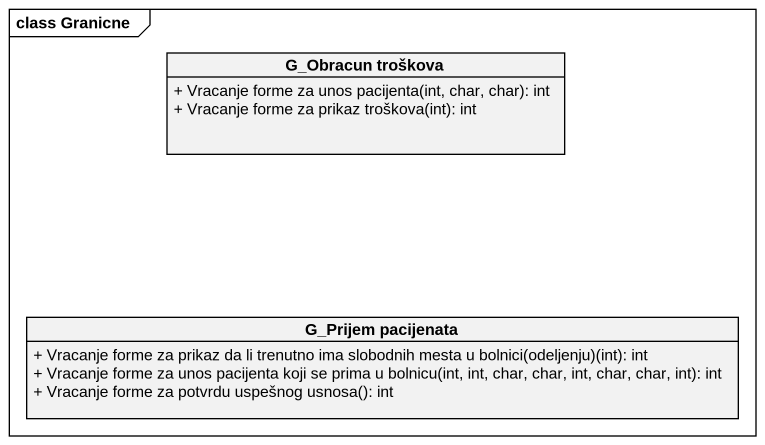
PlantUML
@startuml
mainframe class Granicne
hide circle
hide empty members
skinparam classAttributeIconSize 0
class "G_Obracun troškova" as G_Obracun_troškova {
  + Vracanje forme za unos pacijenta(int, char, char): int
  + Vracanje forme za prikaz troškova(int): int
}
class "G_Prijem pacijenata" as G_Prijem_pacijenata {
  + Vracanje forme za prikaz da li trenutno ima slobodnih mesta u bolnici(odeljenju)(int): int
  + Vracanje forme za unos pacijenta koji se prima u bolnicu(int, int, char, char, int, char, char, int): int
  + Vracanje forme za potvrdu uspešnog usnosa(): int
}
@enduml
